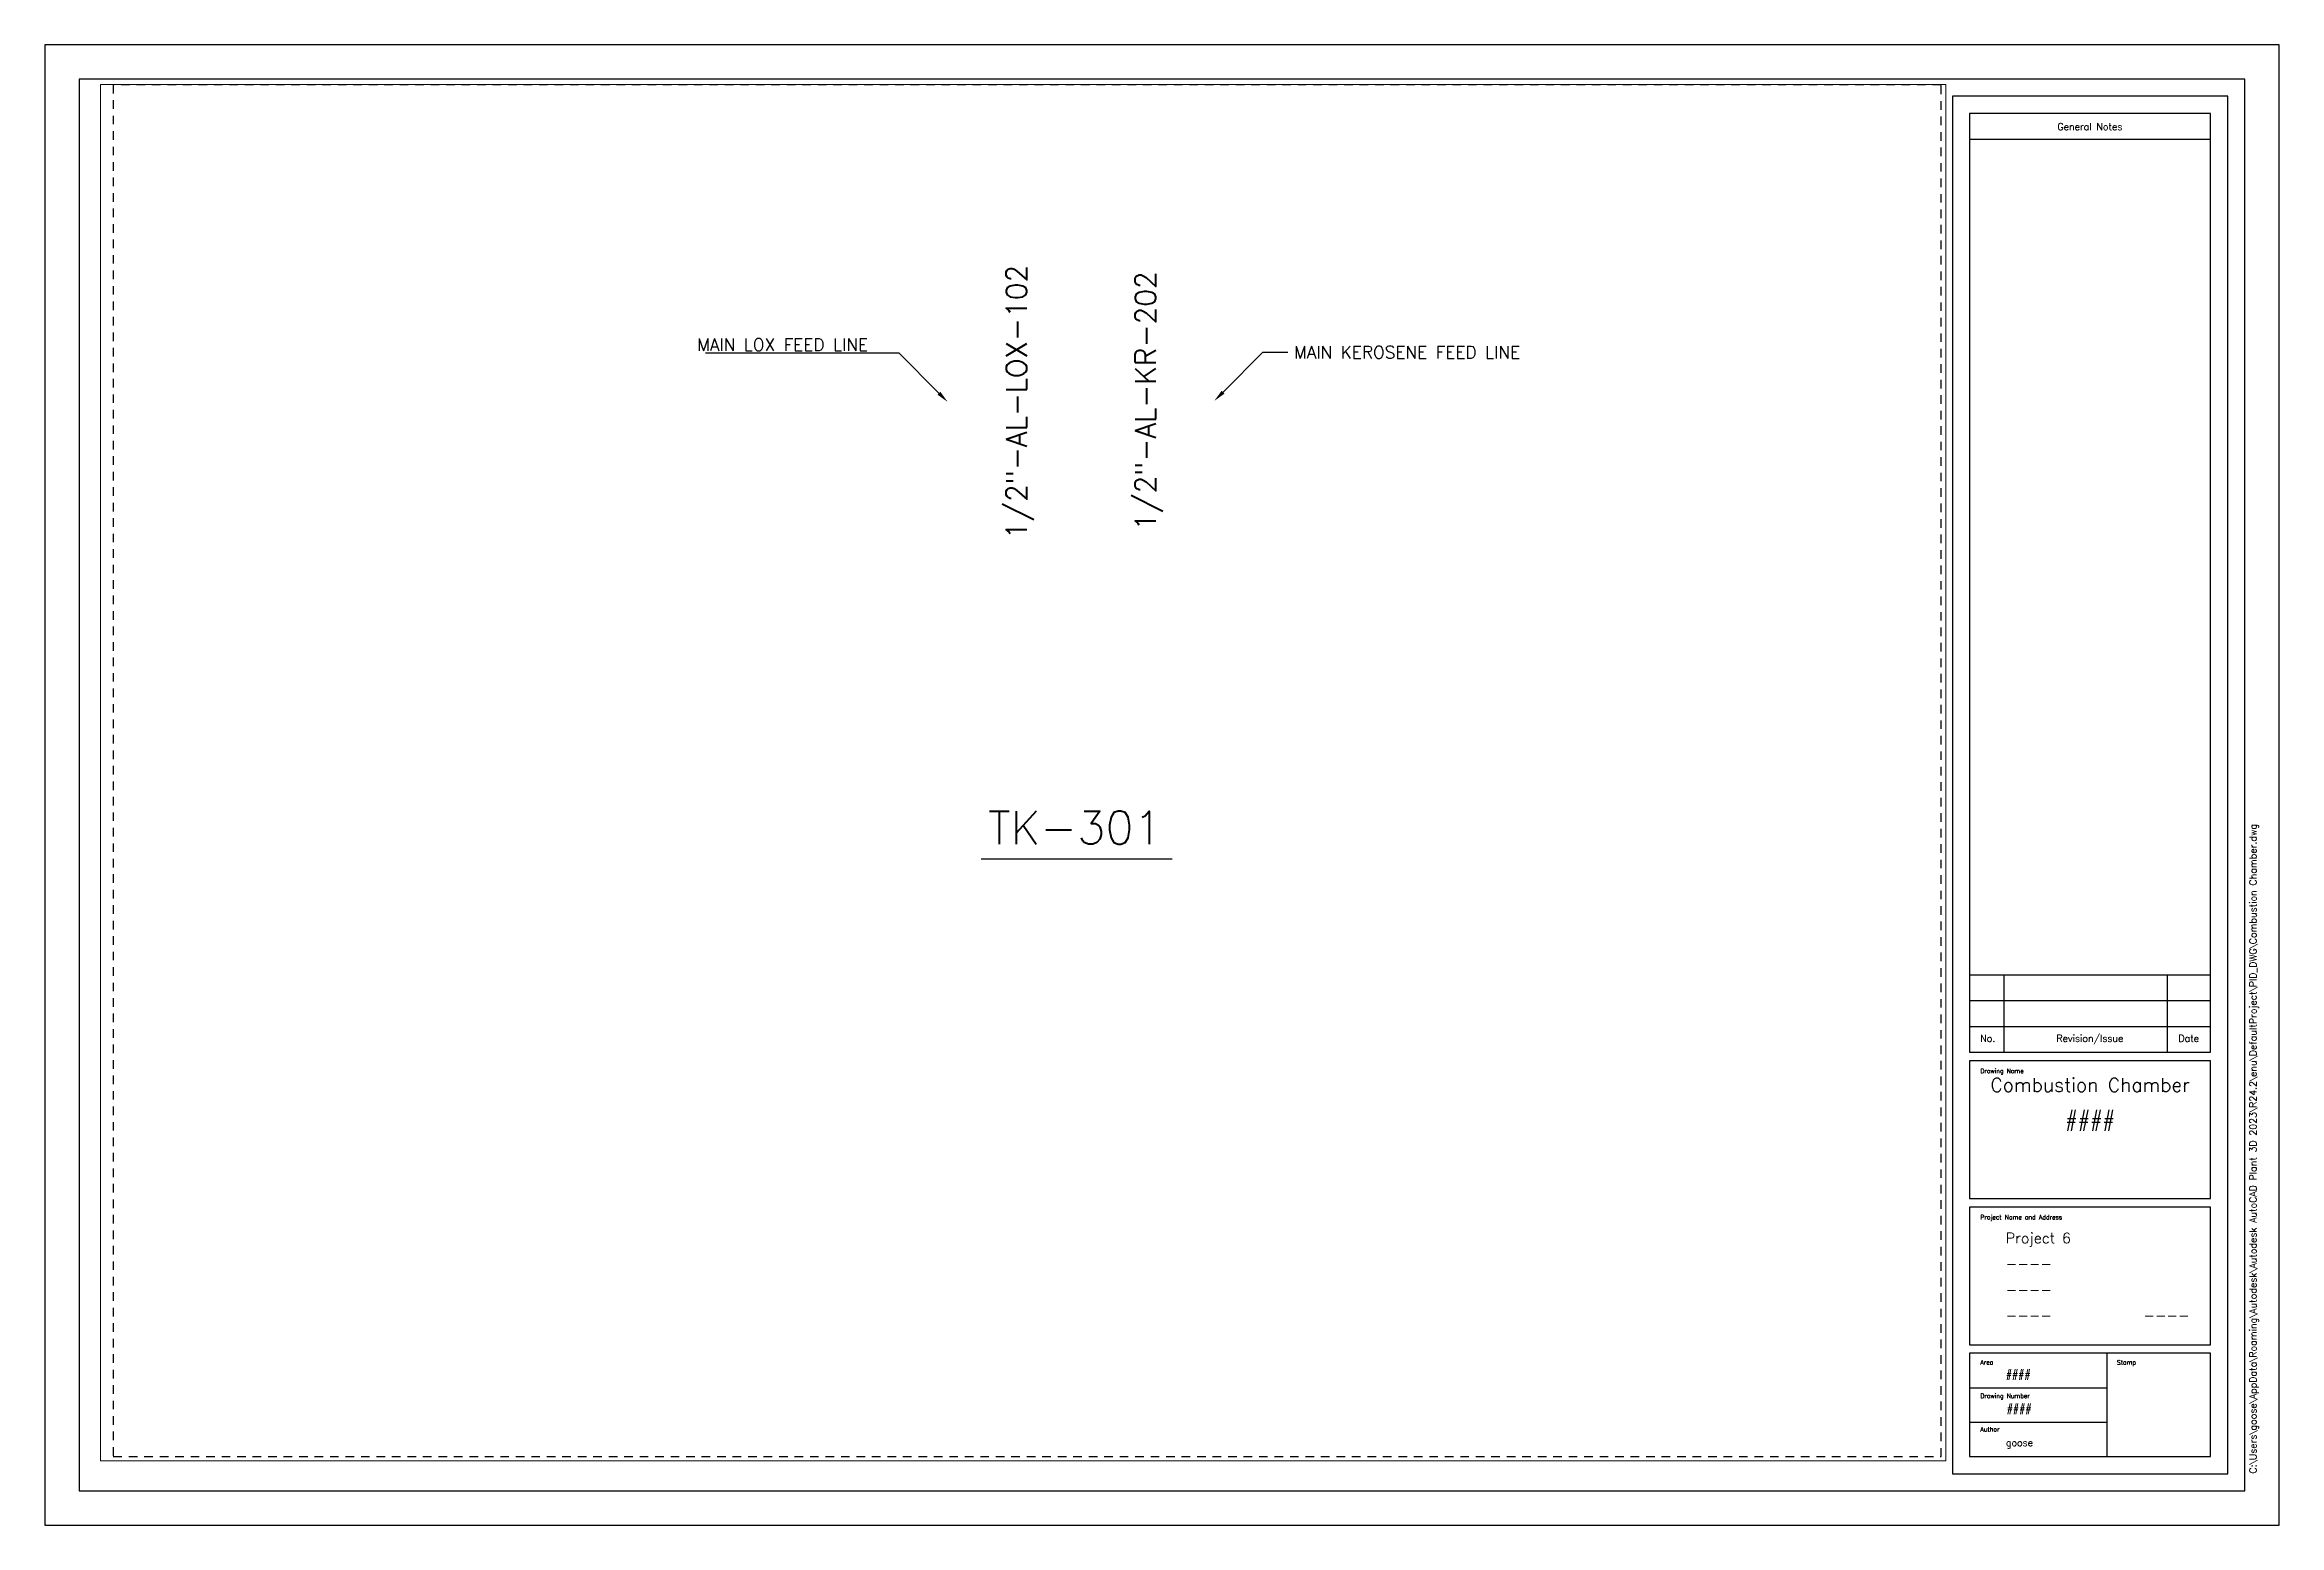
# Paper-space layout 'PID ANSI D Title Block' of a CAD drawing. Header units: inches. Extents: x 0 to 32.5, y 0 to 21.5.
# The model-space entities are those that its viewports show. They can reach past a viewport. Long polylines and large blocks are cut down to what shows.
import ezdxf
from ezdxf import colors
from ezdxf.entities.mleader import LeaderData, LeaderLine
from ezdxf.enums import TextEntityAlignment as Align
from ezdxf.math import Vec2, Vec3

# ---------------------------------------------------------------- set-up
doc = ezdxf.new("R2010")
doc.units = ezdxf.units.IN
doc.header["$MEASUREMENT"] = 0
doc.linetypes.add('HIDDEN2', pattern=[0.1875, 0.125, -0.0625])
doc.layers.add('no plot', color=41, linetype='HIDDEN2', plot=False)
doc.layers.add('Text', color=7, linetype='Continuous')
doc.layers.add('Title Block', color=7, linetype='Continuous')
doc.styles.add('Roman', font='romans')
doc.styles.get("Standard").update_dxf_attribs({"font": 'romans.shx', "height": 0.1})

# ---------------------------------------------------------------- blocks, each defined once
blk = doc.blocks.new('PID ANSI D titleblock')
for p, q in [((32.473, 21.518), (0, 21.518)), ((0, 21.518), (0, 0)), ((32.473, 0), (32.473, 21.518)), ((31.973, 21.018), (0.5, 21.018)), ((0.5, 21.018), (0.5, 0.5)), ((31.973, 0.5), (31.973, 21.018)), ((31.723, 20.768), (27.723, 20.768)), ((27.723, 20.768), (27.723, 0.75)), ((31.473, 20.518), (27.973, 20.518)), ((27.973, 20.518), (27.973, 6.875)), ((31.473, 6.875), (31.473, 20.518)), ((31.723, 0.75), (31.723, 20.768)), ((27.973, 20.143), (31.473, 20.143)), ((27.973, 8), (31.473, 8)), ((28.473, 6.875), (28.473, 8)), ((30.848, 6.875), (30.848, 8)), ((27.973, 7.625), (31.473, 7.625)), ((27.973, 7.25), (31.473, 7.25)), ((27.973, 6.875), (31.473, 6.875)), ((31.473, 6.75), (27.973, 6.75)), ((27.973, 6.75), (27.973, 4.75)), ((31.473, 4.75), (31.473, 6.75)), ((27.973, 4.75), (31.473, 4.75)), ((31.473, 4.625), (27.973, 4.625)), ((27.973, 4.625), (27.973, 2.625)), ((31.473, 2.625), (31.473, 4.625)), ((27.973, 2.625), (31.473, 2.625)), ((31.473, 2.5), (27.973, 2.5)), ((27.973, 2.5), (27.973, 1)), ((29.973, 1), (29.973, 2.5)), ((31.473, 1), (31.473, 2.5)), ((27.973, 2), (29.973, 2)), ((27.973, 1.5), (29.973, 1.5)), ((27.973, 1), (31.473, 1)), ((27.723, 0.75), (31.723, 0.75)), ((0.5, 0.5), (31.973, 0.5)), ((0, 0), (32.473, 0))]:
    blk.add_line(p, q)
at = {"style": 'Roman'}
for s, p in [('General Notes', (29.721, 20.326)), ('Revision/Issue', (29.721, 7.078)), ('No.', (28.237, 7.078)), ('Date', (31.157, 7.078))]:
    blk.add_text(s, height=0.1, dxfattribs=at).set_placement(p, align=Align.MIDDLE_CENTER)
for s, p in [('Drawing Name', (28.129, 6.571)), ('Project Name and Address', (28.129, 4.446)), ('Area', (28.129, 2.335)), ('Stamp', (30.113, 2.335)), ('Drawing Number', (28.129, 1.849)), ('Author', (28.129, 1.363))]:
    blk.add_text(s, height=0.065, dxfattribs=at).set_placement(p)
blk = doc.blocks.new('*U8')
at = {"color": 0, "linetype": 'ByBlock', "lineweight": -3}
blk.add_line((-0.455, -0.152), (0.471, -0.152), dxfattribs=at)
at = {"color": 0, "linetype": 'ByBlock', "lineweight": -2}
blk.add_attdef('#(Equipment.Tag)', text='', height=0.16, dxfattribs=at).set_placement((0, 0), align=Align.MIDDLE)
blk = doc.blocks.new('Pipeline Tag_block')
at = {"color": 0, "linetype": 'ByBlock', "lineweight": -2}
blk.add_attdef('#(TargetObject.Tag)', text='', height=0.1, dxfattribs=at).set_placement((0, 0), align=Align.MIDDLE_CENTER)

msp = doc.modelspace()

# ---------------------------------------------------------------- linework, layer by layer
at = {"layer": 'no plot'}
msp.add_lwpolyline([(0, 0), (26.562, 0), (26.562, 19.938), (0, 19.938)], close=True, dxfattribs=at)

# ---------------------------------------------------------------- block references
at = {"layer": 'Text', "xscale": 3, "yscale": 3, "zscale": 3, "rotation": 90}
for p, values in [((13.125, 15.328), {'#(TargetObject.Tag)': '1/2"-AL-LOX-102'}), ((15, 15.343), {'#(TargetObject.Tag)': '1/2"-AL-KR-202'})]:
    msp.add_blockref('Pipeline Tag_block', p, dxfattribs=at).add_auto_attribs(values)
at = {"layer": 'Text', "xscale": 3, "yscale": 3, "zscale": 3}
msp.add_blockref('*U8', (13.975, 9.143), dxfattribs=at).add_auto_attribs({'#(Equipment.Tag)': 'TK-301'})

# ---------------------------------------------------------------- leaders
ml = msp.add_multileader_mtext('Standard')
ml.set_content('MAIN LOX FEED LINE', color=256)
ml.set_leader_properties()
ml.build(insert=Vec2(0, 0))
ml.multileader.update_dxf_attribs({"text_right_attachment_type": 6, "dogleg_length": 0.36, "arrow_head_size": 0.18})
ctx = ml.context
ctx.base_point, ctx.char_height, ctx.arrow_head_size, ctx.landing_gap_size, ctx.plane_origin = Vec3(8.041, 16.161), 0.18, 0.18, 0.09, Vec3(12.125, 15.328)
ctx.right_attachment, ctx.text_align_type = 6, 2
notes = []
notes.append((ctx, [(0, (1, 1, 0), (11.418, 16.035), (-1, 0), 0.36, [(0, [(12.125, 15.328)], 0, [])])]))
ctx.mtext.insert, ctx.mtext.alignment, ctx.mtext.flow_direction = Vec3(10.968, 16.251), 3, 5
ml = msp.add_multileader_mtext('Standard')
ml.set_content('MAIN KEROSENE FEED LINE', color=256)
ml.set_leader_properties()
ml.build(insert=Vec2(0, 0))
ml.multileader.update_dxf_attribs({"text_right_attachment_type": 6, "dogleg_length": 0.36, "arrow_head_size": 0.18})
ctx = ml.context
ctx.base_point, ctx.char_height, ctx.arrow_head_size, ctx.landing_gap_size, ctx.plane_origin = Vec3(17.067, 16.05), 0.18, 0.18, 0.09, Vec3(16, 15.343)
ctx.right_attachment = 6
notes.append((ctx, [(0, (1, 1, 0), (16.707, 16.05), (1, 0), 0.36, [(0, [(16, 15.343)], 0, [])])]))
ctx.mtext.insert, ctx.mtext.flow_direction = Vec3(17.157, 16.14), 5
for ctx, leaders in notes:
    for number, flags, end, landing, length, lines in leaders:
        leader = LeaderData()
        leader.index, (leader.has_last_leader_line, leader.has_dogleg_vector, leader.attachment_direction) = number, flags
        leader.last_leader_point, leader.dogleg_vector, leader.dogleg_length = Vec3(end), Vec3(landing), length
        for number, points, colour, breaks in lines:
            line = LeaderLine()
            line.index, line.vertices, line.color, line.breaks = number, Vec3.list(points), colors.encode_raw_color(colour), breaks
            leader.lines.append(line)
        ctx.leaders.append(leader)

psp = doc.layouts.new('PID ANSI D Title Block')

# ---------------------------------------------------------------- block references
at = {"layer": 'Title Block'}
psp.add_blockref('PID ANSI D titleblock', (0, 0), dxfattribs=at)

# ---------------------------------------------------------------- texts
at = {"layer": 'Title Block', "insert": (32.041, 0.752), "char_height": 0.1, "attachment_point": 1, "rotation": 90}
psp.add_mtext('C:\\\\Users\\\\goose\\\\AppData\\\\Roaming\\\\Autodesk\\\\Autodesk AutoCAD Plant 3D 2023\\\\R24.2\\\\enu\\\\DefaultProject\\\\PID_DWG\\\\Combustion Chamber.dwg', dxfattribs=at)
at = {"layer": 'Title Block'}
for s, insert, char_height, attachment_point in [('Combustion Chamber', (29.723, 6.5), 0.2, 2), ('Project 6', (28.5, 4.25), 0.15, 1), ('----', (28.5, 3.875), 0.15, 1), ('----', (28.5, 3.5), 0.15, 1), ('----', (28.5, 3.125), 0.15, 1), ('----', (30.5, 3.125), 0.15, 1), ('####', (28.5, 2.25), 0.1, 1), ('####', (28.513, 1.75), 0.1, 1), ('goose', (28.5, 1.25), 0.1, 1)]:
    psp.add_mtext(s, dxfattribs=dict(at, insert=insert, char_height=char_height, attachment_point=attachment_point))
at = {"layer": 'Title Block', "insert": (29.723, 6), "char_height": 0.2, "width": 3.30274, "attachment_point": 2}
psp.add_mtext('####', dxfattribs=at)

# ---------------------------------------------------------------- viewports
at = {"layer": '0', "color": 2}
psp.add_viewport(center=(14.219, 10.938), size=(26.812, 20), view_center_point=(13.222, 9.94), view_height=20, dxfattribs=at)

doc.saveas('drawing.dxf')
